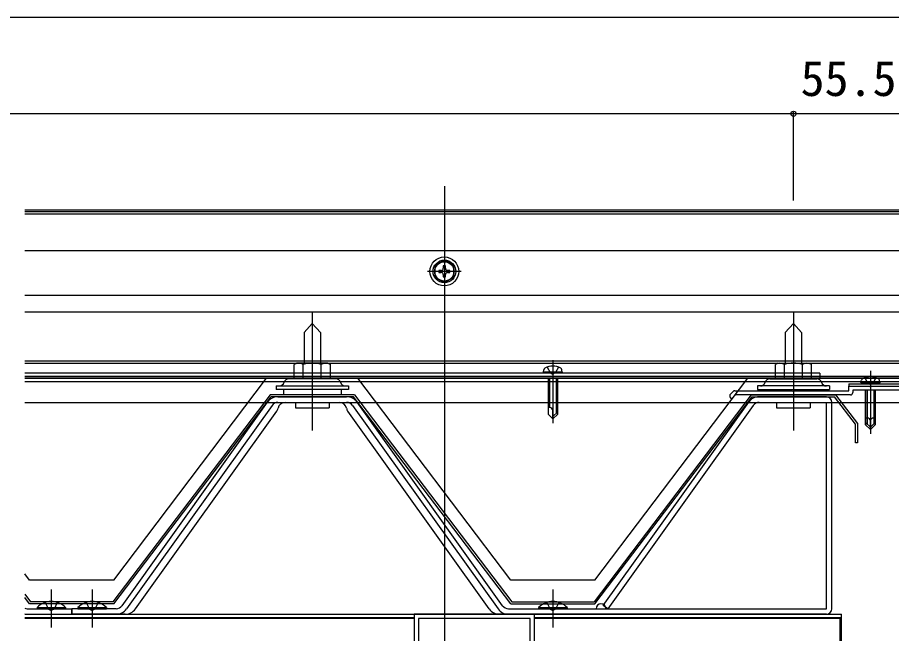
# Model space of a CAD drawing. Units: millimetres, scale not verified. Extents: x -875 to 875, y -1304 to 1298.
# Drawn here: x 322.6 to 685.9, y -441.7 to -185.9 of the extents above; entities that cross this region are included whole.
import ezdxf
from ezdxf.enums import TextEntityAlignment as Align

# ---------------------------------------------------------------- set-up
doc = ezdxf.new("R2010")
doc.units = ezdxf.units.MM
doc.header["$LTSCALE"] = 8
for name, color, linetype in [('0-3_YKK_11', 7, 'Continuous'), ('0-4_YKK_12', 2, 'Continuous'), ('0-5_YKK_13', 4, 'Continuous'), ('0-7_YKK_D', 6, 'Continuous')]:
    doc.layers.add(name, color=color, linetype=linetype)
doc.styles.add('ＭＳ ゴシック', font='')
doc.styles.get('ＭＳ ゴシック').set_extended_font_data('MS Gothic')

msp = doc.modelspace()

# ---------------------------------------------------------------- linework, layer by layer
at = {"layer": '0-3_YKK_11'}
msp.add_line((618.893, -342.335), (619.993, -341.235), dxfattribs=at)
for points in [[(620.7, -340.942), (644.642, -340.942), (644.825, -341.062), (645.375, -341.062), (645.558, -340.942), (668.1, -340.942), (668.1, -339.042), (676.642, -339.042), (676.825, -339.162), (677.375, -339.162), (677.558, -339.042), (689.44, -339.042)], [(689.701, -340.895), (689.44, -340.742), (669.8, -340.742), (669.8, -341.642)], [(668.8, -342.642), (620.99, -342.642), (619.388, -344.244), (618.893, -343.749)]]:
    msp.add_lwpolyline(points, dxfattribs=at)
for points in [[(487.5, -433.742), (487.5, -533.742), (537.5, -533.742), (537.5, -433.742)], [(489.3, -435.542), (489.3, -531.942), (535.7, -531.942), (535.7, -435.542)]]:
    msp.add_lwpolyline(points, close=True, dxfattribs=at)
for centre, start, end in [((620.7, -341.942), 89.99998, 134.99997), ((619.6, -343.042), 135.00001, 224.99999), ((668.8, -341.642), 270.00001, 359.99999)]:
    msp.add_arc(centre, 1, start, end, dxfattribs=at)
at = {"layer": '0-4_YKK_12'}
for p, q in [((500, -255.9), (500, -591.942)), ((695.1, -265.9), (325.55, -265.9)), ((695.1, -266.566), (325.55, -266.566)), ((695.1, -267.516), (325.55, -267.516)), ((695.1, -282.84), (325.55, -282.84)), ((695.1, -282.878), (325.55, -282.878)), ((695.1, -301.339), (325.55, -301.339)), ((695.1, -308.292), (325.55, -308.292)), ((695.1, -328.652), (325.55, -328.652)), ((695.1, -329.652), (325.55, -329.652)), ((325.55, -335.652), (695.1, -335.652)), ((325.55, -433.742), (665.1, -433.742)), ((487.5, -435.242), (325.55, -435.242)), ((325.55, -435.242), (487.5, -435.242)), ((487.5, -435.542), (325.55, -435.542)), ((665.1, -435.242), (537.5, -435.242)), ((537.5, -435.242), (664.6, -435.242)), ((665.1, -435.542), (537.5, -435.542)), ((664.6, -532.242), (664.6, -435.242)), ((665.1, -533.742), (665.1, -433.742)), ((664.6, -437.442), (665.1, -437.442))]:
    msp.add_line(p, q, dxfattribs=at)
for points in [[(695.1, -335.652), (656.1, -335.652), (325.55, -335.652)], [(695.1, -337.152), (624.966, -337.152), (325.55, -337.152)]]:
    msp.add_lwpolyline(points, dxfattribs=at)
at = {"layer": '0-5_YKK_13'}
for p, q in [((500, -284.353), (500, -298.353)), ((507, -291.353), (493, -291.353)), ((445.1, -308.292), (445.1, -357.376)), ((645.1, -308.292), (645.1, -357.376)), ((445.1, -313.042), (441.7, -316.688)), ((445.1, -313.042), (448.5, -316.688)), ((645.1, -313.042), (641.7, -316.688)), ((645.1, -313.042), (648.5, -316.688)), ((441.7, -316.688), (441.7, -329.442)), ((448.5, -316.688), (448.5, -329.442)), ((641.7, -316.688), (641.7, -329.442)), ((648.5, -316.688), (648.5, -329.442)), ((438.6, -329.442), (437.594, -330.022)), ((437.594, -335.942), (437.594, -330.022)), ((451.6, -329.442), (438.6, -329.442)), ((441.347, -335.942), (441.347, -330.022)), ((448.853, -335.942), (448.853, -330.022)), ((451.6, -329.442), (452.606, -330.022)), ((452.606, -335.942), (452.606, -330.022)), ((545.1, -328.253), (545.1, -354.363)), ((638.6, -329.442), (637.594, -330.022)), ((637.594, -335.942), (637.594, -330.022)), ((638.6, -329.442), (651.6, -329.442)), ((641.347, -335.942), (641.347, -330.022)), ((648.853, -335.942), (648.853, -330.022)), ((651.6, -329.442), (652.606, -330.022)), ((652.606, -335.942), (652.606, -330.022)), ((656.1, -333.652), (325.55, -333.652)), ((541.188, -333.152), (541.36, -332.177)), ((549.012, -333.152), (541.188, -333.152)), ((541.188, -333.152), (541.276, -333.652)), ((548.924, -333.652), (541.276, -333.652)), ((542.8, -331.072), (543.955, -333.389)), ((543.955, -333.389), (545.1, -333.998)), ((546.245, -333.389), (545.1, -333.998)), ((547.4, -331.072), (546.245, -333.389)), ((549.012, -333.152), (548.84, -332.177)), ((549.012, -333.152), (548.924, -333.652)), ((656.1, -333.652), (656.1, -335.652)), ((677.1, -332.643), (677.1, -358.753)), ((695.1, -334.952), (325.55, -334.952)), ((325.55, -335.652), (656.1, -335.652)), ((362.6, -419.652), (426.1, -335.652)), ((454.9, -335.942), (435.3, -335.942)), ((452.606, -335.942), (437.594, -335.942)), ((543.1, -335.652), (543.1, -350.652)), ((543.7, -335.652), (543.7, -347.852)), ((546.5, -335.652), (546.5, -350.252)), ((547.1, -350.652), (547.1, -335.652)), ((562.6, -419.652), (626.1, -335.652)), ((635.3, -335.942), (654.9, -335.942)), ((637.594, -335.942), (652.606, -335.942)), ((673.188, -337.542), (673.36, -336.567)), ((673.188, -337.542), (673.36, -336.567)), ((681.012, -337.542), (673.188, -337.542)), ((673.188, -337.542), (673.276, -338.042)), ((673.188, -337.542), (681.012, -337.542)), ((673.188, -337.542), (673.276, -338.042)), ((674.8, -335.462), (675.955, -337.779)), ((674.8, -335.462), (675.955, -337.779)), ((675.955, -337.779), (677.1, -338.388)), ((675.955, -337.779), (677.1, -338.388)), ((677.1, -335.248), (677.1, -341.836)), ((678.245, -337.779), (677.1, -338.388)), ((678.245, -337.779), (677.1, -338.388)), ((679.4, -335.462), (678.245, -337.779)), ((679.4, -335.462), (678.245, -337.779)), ((681.012, -337.542), (680.84, -336.567)), ((681.012, -337.542), (680.84, -336.567)), ((681.012, -337.542), (680.924, -338.042)), ((681.012, -337.542), (680.924, -338.042)), ((430.1, -338.942), (431.35, -338.942)), ((430.1, -338.942), (430.1, -340.442)), ((460.1, -340.442), (430.1, -340.442)), ((431.35, -338.942), (458.85, -338.942)), ((433.1, -340.442), (433.1, -342.642)), ((457.1, -340.442), (457.1, -342.642)), ((458.85, -338.942), (460.1, -338.942)), ((460.1, -338.942), (460.1, -340.442)), ((631.35, -338.942), (630.1, -338.942)), ((630.1, -338.942), (630.1, -340.442)), ((630.1, -340.442), (660.1, -340.442)), ((658.85, -338.942), (631.35, -338.942)), ((633.1, -340.442), (633.1, -340.942)), ((657.1, -340.442), (657.1, -340.942)), ((660.1, -338.942), (658.85, -338.942)), ((660.1, -338.942), (660.1, -340.442)), ((668.1, -338.042), (692.1, -338.042)), ((668.1, -338.042), (668.1, -339.042)), ((668.1, -339.042), (692.1, -339.042)), ((680.924, -338.042), (673.276, -338.042)), ((673.276, -338.042), (680.924, -338.042)), ((675.1, -340.742), (675.1, -355.042)), ((675.1, -355.042), (675.1, -340.742)), ((675.7, -340.742), (675.7, -352.242)), ((675.7, -340.742), (675.7, -354.642)), ((678.5, -340.742), (678.5, -354.642)), ((678.5, -340.742), (678.5, -352.242)), ((679.1, -355.042), (679.1, -340.742)), ((679.1, -340.742), (679.1, -355.042)), ((427.6, -342.642), (362.203, -428.642)), ((362.6, -429.442), (427.997, -343.442)), ((462.6, -342.642), (427.6, -342.642)), ((462.203, -343.442), (427.997, -343.442)), ((430.824, -343.442), (459.376, -343.442)), ((527.6, -429.442), (462.203, -343.442)), ((462.6, -342.642), (527.997, -428.642)), ((627.6, -342.642), (562.203, -428.642)), ((562.6, -429.442), (627.997, -343.442)), ((627.997, -343.442), (662.203, -343.442)), ((658.8, -343.442), (630.824, -343.442)), ((670.879, -354.851), (662.203, -343.442)), ((662.6, -342.642), (671.679, -354.582)), ((365.998, -430.188), (426.514, -345.657)), ((428.385, -346.996), (367.868, -431.527)), ((430.824, -345.742), (459.376, -345.742)), ((438.1, -345.742), (438.1, -348.042)), ((438.1, -348.042), (452.1, -348.042)), ((452.1, -345.742), (452.1, -348.042)), ((461.815, -346.996), (522.332, -431.527)), ((524.202, -430.188), (463.686, -345.657)), ((543.767, -347.852), (543.1, -347.852)), ((566.059, -430.103), (626.514, -345.657)), ((630.824, -345.742), (658.8, -345.742)), ((652.1, -345.742), (652.1, -348.042)), ((658.8, -431.442), (658.8, -345.742)), ((661.1, -431.442), (661.1, -345.742)), ((371.557, -431.527), (430.366, -349.381)), ((518.643, -431.527), (459.834, -349.381)), ((543.1, -350.652), (545.1, -352.652)), ((545.1, -352.652), (545.1, -349.185)), ((547.1, -349.652), (545.1, -351.652)), ((547.1, -350.652), (545.1, -352.652)), ((675.767, -352.242), (675.1, -352.242)), ((678.433, -352.242), (679.1, -352.242)), ((675.1, -354.042), (677.1, -356.042)), ((675.1, -355.042), (677.1, -357.042)), ((675.1, -355.042), (677.1, -357.042)), ((677.1, -357.042), (677.1, -353.575)), ((677.1, -357.042), (677.1, -353.575)), ((679.1, -354.042), (677.1, -356.042)), ((679.1, -355.042), (677.1, -357.042)), ((679.1, -355.042), (677.1, -357.042)), ((336.6, -423.442), (336.6, -439.242)), ((353.6, -423.442), (353.6, -439.242)), ((545.1, -423.442), (545.1, -439.242)), ((325.55, -425.424), (327.997, -428.642)), ((327.6, -429.442), (325.55, -426.746)), ((362.203, -428.642), (327.997, -428.642)), ((527.997, -428.642), (562.203, -428.642)), ((326.642, -431.442), (345.1, -431.442)), ((362.6, -429.442), (327.6, -429.442)), ((330.7, -430.933), (330.7, -431.442)), ((330.7, -431.442), (342.5, -431.442)), ((345.1, -433.742), (345.1, -431.442)), ((363.558, -431.442), (345.1, -431.442)), ((345.1, -431.442), (345.1, -433.742)), ((347.7, -430.933), (347.7, -431.442)), ((347.7, -431.442), (359.5, -431.442)), ((526.642, -431.442), (658.8, -431.442)), ((527.6, -429.442), (562.6, -429.442)), ((539.2, -430.933), (539.2, -431.442)), ((539.2, -431.442), (551, -431.442)), ((325.55, -433.742), (326.642, -433.742)), ((326.642, -433.742), (345.1, -433.742)), ((363.558, -433.742), (345.1, -433.742)), ((367.248, -433.742), (363.558, -433.742)), ((522.952, -433.742), (526.642, -433.742)), ((658.8, -433.742), (526.642, -433.742))]:
    msp.add_line(p, q, dxfattribs=at)
msp.add_lwpolyline([(500, -286.734), (496, -289.043), (496, -293.662), (500, -295.972), (504, -293.662), (504, -289.043)], close=True, dxfattribs=at)
for points in [[(500.44, -290.033), (500.44, -289.103), (499.56, -289.103), (499.56, -290.033)], [(498.68, -290.913), (497.75, -290.913), (497.75, -291.793), (498.68, -291.793)], [(499.56, -292.673), (499.56, -293.603), (500.44, -293.603), (500.44, -292.673)], [(501.32, -291.793), (502.25, -291.793), (502.25, -290.913), (501.32, -290.913)], [(325.55, -345.752), (695.1, -345.752), (695.1, -334.952)], [(562.6, -419.652), (527.6, -419.652), (464.1, -335.652)], [(662.6, -342.642), (627.6, -342.642), (662.6, -342.642)], [(628.385, -346.996), (567.929, -431.442), (566.059, -430.103)], [(638.1, -345.742), (638.1, -348.042), (652.1, -348.042)], [(671.679, -354.582), (671.679, -362.582), (670.879, -362.582), (670.879, -354.851)], [(362.6, -419.652), (327.6, -419.652), (325.55, -416.94)], [(330.7, -430.933), (342.5, -430.933), (342.5, -431.442)], [(334.1, -428.831), (335.455, -431.609), (336.6, -432.218)], [(339.1, -428.831), (337.745, -431.609), (336.6, -432.218)], [(347.7, -430.933), (359.5, -430.933), (359.5, -431.442)], [(351.1, -428.831), (352.455, -431.609), (353.6, -432.218)], [(356.1, -428.831), (354.745, -431.609), (353.6, -432.218)], [(539.2, -430.933), (551, -430.933), (551, -431.442)], [(542.6, -428.831), (543.955, -431.609), (545.1, -432.218)], [(547.6, -428.831), (546.245, -431.609), (545.1, -432.218)]]:
    msp.add_lwpolyline(points, dxfattribs=at)
for radius in [6, 4.7, 4]:
    msp.add_circle((500, -291.353), radius, dxfattribs=at)
for centre, radius, start, end in [((498.68, -290.033), 0.88, 270, 0), ((501.32, -290.033), 0.88, 180, 270), ((498.68, -292.673), 0.88, 0, 90), ((501.32, -292.673), 0.88, 90, 180), ((439.471, -332.764), 3.323, 55.61575, 124.38425), ((445.1, -341.861), 12.419, 72.41205, 107.58795), ((450.729, -332.764), 3.323, 55.61575, 124.38425), ((639.471, -332.764), 3.323, 55.61575, 124.38425), ((645.1, -341.861), 12.419, 72.41205, 107.58795), ((650.729, -332.764), 3.323, 55.61575, 124.38425), ((542.246, -332.334), 0.9, 120.63591, 170), ((545.1, -337.152), 6.5, 59.36409, 120.63591), ((547.954, -332.334), 0.9, 10, 59.36409), ((431.35, -336.842), 2.1, 270, 344.4373), ((435.3, -337.942), 2, 90, 164.4373), ((454.9, -337.942), 2, 15.5627, 90), ((458.85, -336.842), 2.1, 195.5627, 270), ((631.35, -336.842), 2.1, 270, 344.4373), ((635.3, -337.942), 2, 90, 164.4373), ((654.9, -337.942), 2, 15.5627, 90), ((658.85, -336.842), 2.1, 195.5627, 270), ((674.246, -336.723), 0.9, 120.63591, 170), ((674.246, -336.723), 0.9, 120.63591, 170), ((677.1, -341.542), 6.5, 59.36409, 120.63591), ((677.1, -341.542), 6.5, 59.36409, 120.63591), ((679.954, -336.723), 0.9, 10, 59.36409), ((679.954, -336.723), 0.9, 10, 59.36409), ((430.824, -348.742), 5.3, 90, 144.40078), ((459.376, -348.742), 5.3, 35.59922, 90), ((630.824, -348.742), 5.3, 90, 144.40078), ((658.8, -345.742), 2.3, 0, 90), ((430.824, -348.742), 3, 90, 144.40078), ((427.927, -347.635), 3, 324.40078, 349.36733), ((433.824, -348.742), 3, 90, 169.36733), ((456.376, -348.742), 3, 10.63267, 90), ((462.273, -347.635), 3, 190.63267, 215.59922), ((459.376, -348.742), 3, 35.59922, 90), ((543.767, -349.185), 1.333, 0, 90), ((630.824, -348.742), 3, 90, 144.40078), ((675.767, -353.575), 1.333, 0, 90), ((678.433, -353.575), 1.333, 90, 180), ((336.6, -436.674), 8.232, 44.2189, 135.7811), ((353.6, -436.674), 8.232, 44.2189, 135.7811), ((545.1, -436.674), 8.232, 44.2189, 135.7811), ((326.642, -428.442), 3, 248.65771, 270), ((363.558, -428.442), 3, 270, 324.40078), ((363.558, -428.442), 5.3, 270, 324.40078), ((367.232, -428.412), 5.33, 270, 324.40078), ((522.952, -428.442), 5.3, 215.59922, 270), ((526.642, -428.442), 5.3, 215.59922, 270), ((526.642, -428.442), 3, 215.59922, 270), ((565.1, -431.442), 2, 0, 180), ((658.8, -431.442), 2.3, 270, 0), ((326.642, -428.442), 5.3, 258.11177, 270)]:
    msp.add_arc(centre, radius, start, end, dxfattribs=at)
at = {"layer": '0-7_YKK_D'}
for p, q in [((700.6, -185.9), (-700.6, -185.9)), ((645.1, -261.9), (645.1, -224.9)), ((645.1, -261.9), (645.1, -224.9)), ((645.1, -225.9), (-645.1, -225.9)), ((700.6, -225.9), (645.1, -225.9))]:
    msp.add_line(p, q, dxfattribs=at)
msp.add_circle((645.1, -225.9), 1.075, dxfattribs=at)
msp.add_circle((645.1, -225.9), 1.075, dxfattribs=at)

# ---------------------------------------------------------------- texts
at = {"layer": '0-7_YKK_D', "style": 'ＭＳ ゴシック'}
msp.add_text('55.5', height=14.66, dxfattribs=at).set_placement((648.077, -222.9), align=Align.BOTTOM_LEFT)

doc.saveas('drawing.dxf')
